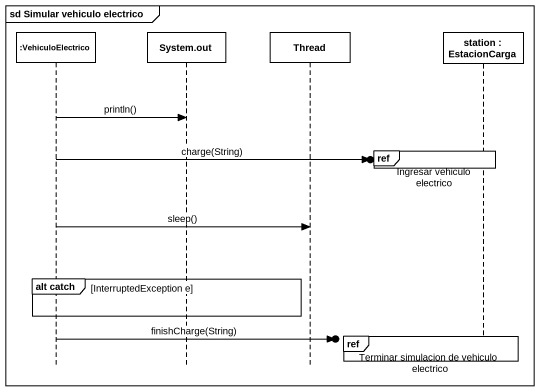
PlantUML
@startuml
mainframe sd Simular vehiculo electrico
hide footbox
participant ":VehiculoElectrico" as VehiculoElectrico
participant "System.out" as System_out
participant Thread
participant "station : EstacionCarga" as station

VehiculoElectrico -> System_out : println()
ref over station : Ingresar vehiculo electrico
VehiculoElectrico ->o] : charge(String)
VehiculoElectrico -> Thread : sleep()
group alt catch [InterruptedException e]
end
ref over station : Terminar simulacion de vehiculo electrico
VehiculoElectrico ->o] : finishCharge(String)
@enduml
